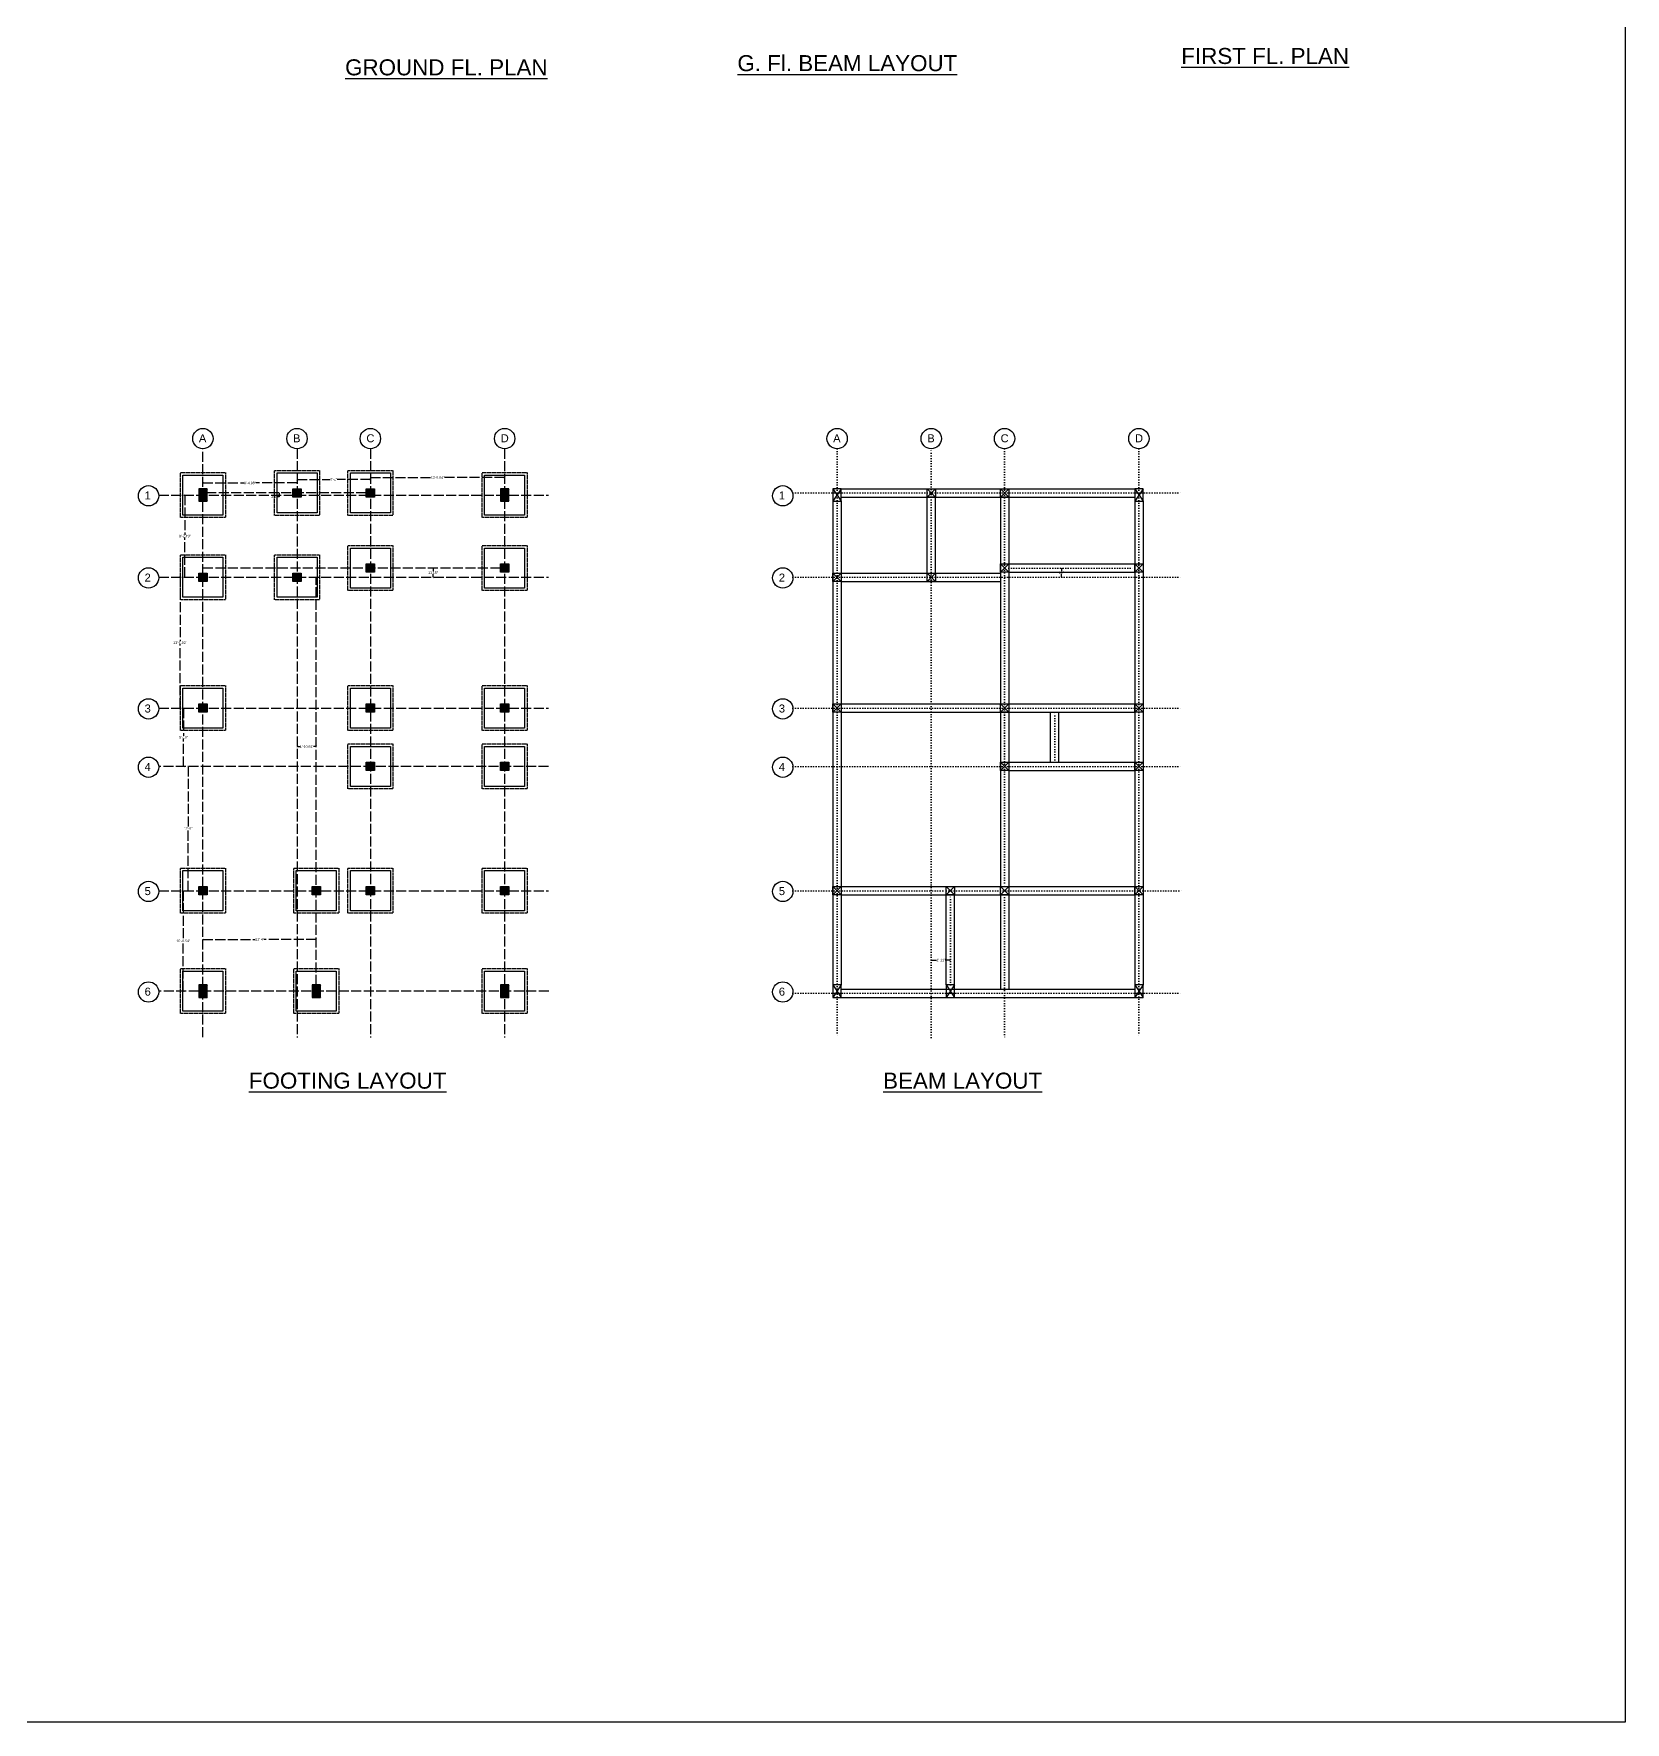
# Model space of a CAD drawing. Header units: inches. Extents: x -19338 to 11623, y -1285 to 3664.
# Drawn here: x 9714 to 11623, y -708 to 1317 of the extents above; entities that cross this region are included whole.
import ezdxf

# ---------------------------------------------------------------- set-up
doc = ezdxf.new("R2010")
doc.units = ezdxf.units.IN
doc.header["$MEASUREMENT"] = 0
doc.linetypes.add('ACAD_ISO02W100', pattern=[15, 12, -3])
doc.linetypes.add('ACAD_ISO07W100', pattern=[3, 0, -3])
doc.layers.get('0').update_dxf_attribs({"color": 18})
doc.layers.add('C', color=141, linetype='Continuous')
doc.layers.add('C1', color=10, linetype='Continuous')
doc.layers.add('Naming', color=50, linetype='Continuous', plot=False)
doc.styles.get("Standard").update_dxf_attribs({"font": 'arial.ttf'})
doc.dimstyles.get("Standard").update_dxf_attribs({"dimtxt": 3, "dimasz": 2, "dimexe": 0.18, "dimexo": 0.0625, "dimgap": 0.09, "dimtad": 0, "dimtih": 1, "dimtoh": 1, "dimdsep": 46, "dimlunit": 3, "dimtxsty": 'Standard', "dimblk": 'ARCHTICK', "dimcen": 0.09, "dimse1": 1, "dimse2": 1, "dimclrd": 2, "dimadec": 0, "dimazin": 0, "dimtfac": 1, "dimtofl": 0, "dimtmove": 0, "dimatfit": 3, "dimfxl": 1, "dimtolj": 1, "dimtzin": 0, "dimarcsym": 0})

# ---------------------------------------------------------------- blocks, each defined once
blk = doc.blocks.new('_ArchTick')
at = {"color": 0, "linetype": 'ByBlock', "const_width": 0.15}
blk.add_lwpolyline([(-0.5, -0.5), (0.5, 0.5)], dxfattribs=at)
blk = doc.blocks.new('*D41')
at = {"color": 2, "linetype": 'ACAD_ISO02W100', "lineweight": -2, "transparency": 16777216}
for p, q in [((10007.9, 762.1), (10005.9, 762.1)), ((10007.9, 766.6), (10007.9, 764.1)), ((10007.9, 764.1), (10007.9, 762.1))]:
    blk.add_line(p, q, dxfattribs=at)
at = {"layer": 'Defpoints', "color": 0, "linetype": 'ACAD_ISO02W100', "transparency": 16777216}
for p in [(10007.9, 766.6), (10007.9, 764.1), (10007.9, 764.1)]:
    blk.add_point(p, dxfattribs=at)
at = {"color": 2, "linetype": 'ACAD_ISO02W100', "lineweight": -2, "transparency": 16777216, "xscale": 2, "yscale": 2, "zscale": 2}
for p, rotation in [((10007.9, 766.6), 90), ((10007.9, 764.1), 270)]:
    blk.add_blockref('_ArchTick', p, dxfattribs=dict(at, rotation=rotation))
at = {"color": 0, "linetype": 'ACAD_ISO02W100', "transparency": 16777216, "insert": (10002.3, 762.1), "char_height": 3, "attachment_point": 5}
blk.add_mtext('\\A1;2.5"', dxfattribs=at)
blk = doc.blocks.new('*D42')
at = {"color": 2, "linetype": 'ACAD_ISO02W100', "lineweight": -2, "transparency": 16777216}
for p, q in [((10192.7, 676.6), (10192.7, 672.7)), ((10192.7, 665.5), (10192.7, 669.4))]:
    blk.add_line(p, q, dxfattribs=at)
at = {"layer": 'Defpoints', "color": 0, "linetype": 'ACAD_ISO02W100', "transparency": 16777216}
for p in [(10194.3, 676.6), (10192.7, 665.5), (10194.3, 665.5)]:
    blk.add_point(p, dxfattribs=at)
at = {"color": 2, "linetype": 'ACAD_ISO02W100', "lineweight": -2, "transparency": 16777216, "xscale": 2, "yscale": 2, "zscale": 2}
for p, rotation in [((10192.7, 676.6), 90), ((10192.7, 665.5), 270)]:
    blk.add_blockref('_ArchTick', p, dxfattribs=dict(at, rotation=rotation))
at = {"color": 0, "linetype": 'ACAD_ISO02W100', "transparency": 16777216, "insert": (10192.7, 671), "char_height": 3, "attachment_point": 5}
blk.add_mtext('\\A1;11.15"', dxfattribs=at)
blk = doc.blocks.new('*D43')
at = {"color": 2, "linetype": 'ACAD_ISO02W100', "lineweight": -2, "transparency": 16777216}
for p, q in [((9916.5, 231.2), (9979.4, 231.2)), ((10052.5, 231.2), (9989.6, 231.2))]:
    blk.add_line(p, q, dxfattribs=at)
at = {"layer": 'Defpoints', "color": 0, "linetype": 'ACAD_ISO02W100', "transparency": 16777216}
for p in [(9916.5, 228.7), (10052.5, 231.2), (10052.5, 228.7)]:
    blk.add_point(p, dxfattribs=at)
at = {"color": 2, "linetype": 'ACAD_ISO02W100', "lineweight": -2, "transparency": 16777216, "xscale": 2, "yscale": 2, "zscale": 2, "rotation": 180}
blk.add_blockref('_ArchTick', (9916.5, 231.2), dxfattribs=at)
at = {"color": 2, "linetype": 'ACAD_ISO02W100', "lineweight": -2, "transparency": 16777216, "xscale": 2, "yscale": 2, "zscale": 2}
blk.add_blockref('_ArchTick', (10052.5, 231.2), dxfattribs=at)
at = {"color": 0, "linetype": 'ACAD_ISO02W100', "transparency": 16777216, "insert": (9984.5, 231.2), "char_height": 3, "attachment_point": 5}
blk.add_mtext('\\A1;11\'-4"', dxfattribs=at)
blk = doc.blocks.new('*D44')
at = {"color": 2, "linetype": 'ACAD_ISO02W100', "lineweight": -2, "transparency": 16777216}
for p, q in [((9916.5, 778.6), (9966, 778.6)), ((10029.5, 778.6), (9980, 778.6))]:
    blk.add_line(p, q, dxfattribs=at)
at = {"layer": 'Defpoints', "color": 0, "linetype": 'ACAD_ISO02W100', "transparency": 16777216}
for p in [(9916.5, 778.1), (10029.5, 778.6), (10029.5, 778.2)]:
    blk.add_point(p, dxfattribs=at)
at = {"color": 2, "linetype": 'ACAD_ISO02W100', "lineweight": -2, "transparency": 16777216, "xscale": 2, "yscale": 2, "zscale": 2, "rotation": 180}
blk.add_blockref('_ArchTick', (9916.5, 778.6), dxfattribs=at)
at = {"color": 2, "linetype": 'ACAD_ISO02W100', "lineweight": -2, "transparency": 16777216, "xscale": 2, "yscale": 2, "zscale": 2}
blk.add_blockref('_ArchTick', (10029.5, 778.6), dxfattribs=at)
at = {"color": 0, "linetype": 'ACAD_ISO02W100', "transparency": 16777216, "insert": (9973, 778.6), "char_height": 3, "attachment_point": 5}
blk.add_mtext('\\A1;9\'-4.98"', dxfattribs=at)
blk = doc.blocks.new('*D45')
at = {"color": 2, "linetype": 'ACAD_ISO02W100', "lineweight": -2, "transparency": 16777216}
for p, q in [((10029.5, 782.7), (10069.4, 782.7)), ((10117.5, 782.7), (10077.6, 782.7))]:
    blk.add_line(p, q, dxfattribs=at)
at = {"layer": 'Defpoints', "color": 0, "linetype": 'ACAD_ISO02W100', "transparency": 16777216}
for p in [(10029.5, 792.1), (10117.5, 792.2), (10117.5, 782.7)]:
    blk.add_point(p, dxfattribs=at)
at = {"color": 2, "linetype": 'ACAD_ISO02W100', "lineweight": -2, "transparency": 16777216, "xscale": 2, "yscale": 2, "zscale": 2, "rotation": 180}
blk.add_blockref('_ArchTick', (10029.5, 782.7), dxfattribs=at)
at = {"color": 2, "linetype": 'ACAD_ISO02W100', "lineweight": -2, "transparency": 16777216, "xscale": 2, "yscale": 2, "zscale": 2}
blk.add_blockref('_ArchTick', (10117.5, 782.7), dxfattribs=at)
at = {"color": 0, "linetype": 'ACAD_ISO02W100', "transparency": 16777216, "insert": (10073.5, 782.7), "char_height": 3, "attachment_point": 5}
blk.add_mtext('\\A1;7\'-4"', dxfattribs=at)
blk = doc.blocks.new('*D46')
at = {"color": 2, "linetype": 'ACAD_ISO02W100', "lineweight": -2, "transparency": 16777216}
for p, q in [((9894.9, 764.1), (9894.9, 716.5)), ((9894.9, 665.6), (9894.9, 713.3))]:
    blk.add_line(p, q, dxfattribs=at)
at = {"layer": 'Defpoints', "color": 0, "linetype": 'ACAD_ISO02W100', "transparency": 16777216}
for p in [(9897.7, 764.1), (9894.9, 665.6), (9897.7, 665.6)]:
    blk.add_point(p, dxfattribs=at)
at = {"color": 2, "linetype": 'ACAD_ISO02W100', "lineweight": -2, "transparency": 16777216, "xscale": 2, "yscale": 2, "zscale": 2}
for p, rotation in [((9894.9, 764.1), 90), ((9894.9, 665.6), 270)]:
    blk.add_blockref('_ArchTick', p, dxfattribs=dict(at, rotation=rotation))
at = {"color": 0, "linetype": 'ACAD_ISO02W100', "transparency": 16777216, "insert": (9894.9, 714.9), "char_height": 3, "attachment_point": 5}
blk.add_mtext('\\A1;8\'-2.49"', dxfattribs=at)
blk = doc.blocks.new('*D47')
at = {"color": 2, "linetype": 'ACAD_ISO02W100', "lineweight": -2, "transparency": 16777216}
for p, q in [((9889.2, 665.6), (9889.2, 588.8)), ((9889.2, 508.6), (9889.2, 585.5))]:
    blk.add_line(p, q, dxfattribs=at)
at = {"layer": 'Defpoints', "color": 0, "linetype": 'ACAD_ISO02W100', "transparency": 16777216}
for p in [(9883.8, 665.6), (9878.1, 508.6), (9889.2, 508.6)]:
    blk.add_point(p, dxfattribs=at)
at = {"color": 2, "linetype": 'ACAD_ISO02W100', "lineweight": -2, "transparency": 16777216, "xscale": 2, "yscale": 2, "zscale": 2}
for p, rotation in [((9889.2, 665.6), 90), ((9889.2, 508.6), 270)]:
    blk.add_blockref('_ArchTick', p, dxfattribs=dict(at, rotation=rotation))
at = {"color": 0, "linetype": 'ACAD_ISO02W100', "transparency": 16777216, "insert": (9889.2, 587.1), "char_height": 3, "attachment_point": 5}
blk.add_mtext('\\A1;13\'-1.02"', dxfattribs=at)
blk = doc.blocks.new('*D48')
at = {"color": 2, "linetype": 'ACAD_ISO02W100', "lineweight": -2, "transparency": 16777216}
for p, q in [((9893.5, 508.6), (9893.5, 475.2)), ((9893.5, 438.6), (9893.5, 472))]:
    blk.add_line(p, q, dxfattribs=at)
at = {"layer": 'Defpoints', "color": 0, "linetype": 'ACAD_ISO02W100', "transparency": 16777216}
for p in [(9899.1, 508.6), (9893.5, 438.6), (9899.1, 438.6)]:
    blk.add_point(p, dxfattribs=at)
at = {"color": 2, "linetype": 'ACAD_ISO02W100', "lineweight": -2, "transparency": 16777216, "xscale": 2, "yscale": 2, "zscale": 2}
for p, rotation in [((9893.5, 508.6), 90), ((9893.5, 438.6), 270)]:
    blk.add_blockref('_ArchTick', p, dxfattribs=dict(at, rotation=rotation))
at = {"color": 0, "linetype": 'ACAD_ISO02W100', "transparency": 16777216, "insert": (9893.5, 473.6), "char_height": 3, "attachment_point": 5}
blk.add_mtext('\\A1;5\'-10"', dxfattribs=at)
blk = doc.blocks.new('*D49')
at = {"color": 2, "linetype": 'ACAD_ISO02W100', "lineweight": -2, "transparency": 16777216}
for p, q in [((9898.8, 438.6), (9898.8, 365.7)), ((9898.8, 289.6), (9898.8, 362.5))]:
    blk.add_line(p, q, dxfattribs=at)
at = {"layer": 'Defpoints', "color": 0, "linetype": 'ACAD_ISO02W100', "transparency": 16777216}
for p in [(9899.1, 438.6), (9898.8, 289.6), (9899.1, 289.6)]:
    blk.add_point(p, dxfattribs=at)
at = {"color": 2, "linetype": 'ACAD_ISO02W100', "lineweight": -2, "transparency": 16777216, "xscale": 2, "yscale": 2, "zscale": 2}
for p, rotation in [((9898.8, 438.6), 90), ((9898.8, 289.6), 270)]:
    blk.add_blockref('_ArchTick', p, dxfattribs=dict(at, rotation=rotation))
at = {"color": 0, "linetype": 'ACAD_ISO02W100', "transparency": 16777216, "insert": (9898.8, 364.1), "char_height": 3, "attachment_point": 5}
blk.add_mtext('\\A1;12\'-5"', dxfattribs=at)
blk = doc.blocks.new('*D50')
at = {"color": 2, "linetype": 'ACAD_ISO02W100', "lineweight": -2, "transparency": 16777216}
for p, q in [((9893.1, 289.6), (9893.1, 231)), ((9893.1, 169.1), (9893.1, 227.7))]:
    blk.add_line(p, q, dxfattribs=at)
at = {"layer": 'Defpoints', "color": 0, "linetype": 'ACAD_ISO02W100', "transparency": 16777216}
for p in [(9892.1, 289.6), (9892.3, 169.1), (9893.1, 169.1)]:
    blk.add_point(p, dxfattribs=at)
at = {"color": 2, "linetype": 'ACAD_ISO02W100', "lineweight": -2, "transparency": 16777216, "xscale": 2, "yscale": 2, "zscale": 2}
for p, rotation in [((9893.1, 289.6), 90), ((9893.1, 169.1), 270)]:
    blk.add_blockref('_ArchTick', p, dxfattribs=dict(at, rotation=rotation))
at = {"color": 0, "linetype": 'ACAD_ISO02W100', "transparency": 16777216, "insert": (9893.1, 229.4), "char_height": 3, "attachment_point": 5}
blk.add_mtext('\\A1;10\'-0.54"', dxfattribs=at)
blk = doc.blocks.new('*D51')
at = {"color": 2, "lineweight": -2, "transparency": 16777216}
for p, q in [((10029.9, 462.5), (10033.2, 462.5)), ((10052.5, 462.5), (10049.3, 462.5))]:
    blk.add_line(p, q, dxfattribs=at)
at = {"layer": 'Defpoints', "color": 0, "transparency": 16777216}
for p in [(10029.9, 466.9), (10052.5, 467), (10029.9, 462.5)]:
    blk.add_point(p, dxfattribs=at)
at = {"color": 2, "lineweight": -2, "transparency": 16777216, "xscale": 2, "yscale": 2, "zscale": 2, "rotation": 180}
blk.add_blockref('_ArchTick', (10029.9, 462.5), dxfattribs=at)
at = {"color": 2, "lineweight": -2, "transparency": 16777216, "xscale": 2, "yscale": 2, "zscale": 2}
blk.add_blockref('_ArchTick', (10052.5, 462.5), dxfattribs=at)
at = {"color": 0, "transparency": 16777216, "insert": (10041.2, 462.5), "char_height": 3, "attachment_point": 5}
blk.add_mtext('\\A1;1\'-10.61"', dxfattribs=at)
blk = doc.blocks.new('*D52')
at = {"color": 2, "linetype": 'ACAD_ISO02W100', "lineweight": -2, "transparency": 16777216}
for p, q in [((10117.5, 785.1), (10190, 785.1)), ((10278.5, 785.1), (10206, 785.1))]:
    blk.add_line(p, q, dxfattribs=at)
at = {"layer": 'Defpoints', "color": 0, "linetype": 'ACAD_ISO02W100', "transparency": 16777216}
for p in [(10117.5, 792.2), (10117.5, 785.1), (10278.5, 788.4)]:
    blk.add_point(p, dxfattribs=at)
at = {"color": 2, "linetype": 'ACAD_ISO02W100', "lineweight": -2, "transparency": 16777216, "xscale": 2, "yscale": 2, "zscale": 2, "rotation": 180}
blk.add_blockref('_ArchTick', (10117.5, 785.1), dxfattribs=at)
at = {"color": 2, "linetype": 'ACAD_ISO02W100', "lineweight": -2, "transparency": 16777216, "xscale": 2, "yscale": 2, "zscale": 2}
blk.add_blockref('_ArchTick', (10278.5, 785.1), dxfattribs=at)
at = {"color": 0, "linetype": 'ACAD_ISO02W100', "transparency": 16777216, "insert": (10198, 785.1), "char_height": 3, "attachment_point": 5}
blk.add_mtext('\\A1;13\'-5.04"', dxfattribs=at)
blk = doc.blocks.new('*D69')
at = {"color": 2, "lineweight": -2, "transparency": 16777216}
for p, q in [((10946.5, 676.6), (10946.5, 672.7)), ((10946.5, 665.6), (10946.5, 669.5))]:
    blk.add_line(p, q, dxfattribs=at)
at = {"layer": 'Defpoints', "color": 0, "transparency": 16777216}
for p in [(10939.4, 676.6), (10939.4, 665.6), (10946.5, 665.6)]:
    blk.add_point(p, dxfattribs=at)
at = {"color": 2, "lineweight": -2, "transparency": 16777216, "xscale": 2, "yscale": 2, "zscale": 2}
for p, rotation in [((10946.5, 676.6), 90), ((10946.5, 665.6), 270)]:
    blk.add_blockref('_ArchTick', p, dxfattribs=dict(at, rotation=rotation))
at = {"color": 0, "transparency": 16777216, "insert": (10946.5, 671.1), "char_height": 3, "attachment_point": 5}
blk.add_mtext('\\A1;11"', dxfattribs=at)
blk = doc.blocks.new('*D70')
at = {"color": 2, "lineweight": -2, "transparency": 16777216}
for p, q in [((10790.4, 206.4), (10796.8, 206.4)), ((10813.4, 206.4), (10807, 206.4))]:
    blk.add_line(p, q, dxfattribs=at)
at = {"layer": 'Defpoints', "color": 0, "transparency": 16777216}
for p in [(10790.4, 206.8), (10790.4, 206.4), (10813.4, 206.8)]:
    blk.add_point(p, dxfattribs=at)
at = {"color": 2, "lineweight": -2, "transparency": 16777216, "xscale": 2, "yscale": 2, "zscale": 2, "rotation": 180}
blk.add_blockref('_ArchTick', (10790.4, 206.4), dxfattribs=at)
at = {"color": 2, "lineweight": -2, "transparency": 16777216, "xscale": 2, "yscale": 2, "zscale": 2}
blk.add_blockref('_ArchTick', (10813.4, 206.4), dxfattribs=at)
at = {"color": 0, "transparency": 16777216, "insert": (10801.9, 206.4), "char_height": 3, "attachment_point": 5}
blk.add_mtext('\\A1;1\'-11"', dxfattribs=at)

msp = doc.modelspace()

# ---------------------------------------------------------------- hatches: boundary and pattern name
h = msp.add_hatch(color=1)
h.dxf.hatch_style = 1
h.paths.add_polyline_path([(10034.537, 771.617), (10024.537, 771.617), (10024.537, 761.617), (10034.537, 761.617)])
h = msp.add_hatch(color=1)
h.dxf.hatch_style = 1
h.paths.add_polyline_path([(10122.543, 771.623), (10112.543, 771.623), (10112.543, 761.623), (10122.543, 761.623)])
h = msp.add_hatch(color=1)
h.dxf.hatch_style = 1
h.paths.add_polyline_path([(9921.543, 670.623), (9911.543, 670.623), (9911.543, 660.623), (9921.543, 660.623)])
h = msp.add_hatch(color=1)
h.dxf.hatch_style = 1
h.paths.add_polyline_path([(10034.543, 670.623), (10024.543, 670.623), (10024.543, 660.623), (10034.543, 660.623)])
h = msp.add_hatch(color=1)
h.dxf.hatch_style = 1
h.paths.add_polyline_path([(10122.543, 681.623), (10112.543, 681.623), (10112.543, 671.623), (10122.543, 671.623)])
h = msp.add_hatch(color=1)
h.dxf.hatch_style = 1
h.paths.add_polyline_path([(10283.543, 681.623), (10273.543, 681.623), (10273.543, 671.623), (10283.543, 671.623)])
h = msp.add_hatch(color=1)
h.dxf.hatch_style = 1
h.paths.add_polyline_path([(9921.543, 513.623), (9911.543, 513.623), (9911.543, 503.623), (9921.543, 503.623)])
h = msp.add_hatch(color=1)
h.dxf.hatch_style = 1
h.paths.add_polyline_path([(10122.543, 513.623), (10112.543, 513.623), (10112.543, 503.623), (10122.543, 503.623)])
h = msp.add_hatch(color=1)
h.dxf.hatch_style = 1
h.paths.add_polyline_path([(10283.543, 513.623), (10273.543, 513.623), (10273.543, 503.623), (10283.543, 503.623)])
h = msp.add_hatch(color=1)
h.dxf.hatch_style = 1
h.paths.add_polyline_path([(10122.543, 443.623), (10112.543, 443.623), (10112.543, 433.623), (10122.543, 433.623)])
h = msp.add_hatch(color=1)
h.dxf.hatch_style = 1
h.paths.add_polyline_path([(10283.543, 443.623), (10273.543, 443.623), (10273.543, 433.623), (10283.543, 433.623)])
h = msp.add_hatch(color=1)
h.dxf.hatch_style = 1
h.paths.add_polyline_path([(9921.543, 294.623), (9911.543, 294.623), (9911.543, 284.623), (9921.543, 284.623)])
h = msp.add_hatch(color=1)
h.dxf.hatch_style = 1
h.paths.add_polyline_path([(10057.543, 294.623), (10047.543, 294.623), (10047.543, 284.623), (10057.543, 284.623)])
h = msp.add_hatch(color=1)
h.dxf.hatch_style = 1
h.paths.add_polyline_path([(10122.543, 294.623), (10112.543, 294.623), (10112.543, 284.623), (10122.543, 284.623)])
h = msp.add_hatch(color=1)
h.dxf.hatch_style = 1
h.paths.add_polyline_path([(10283.543, 294.623), (10273.543, 294.623), (10273.543, 284.623), (10283.543, 284.623)])
at = {"layer": 'C'}
h = msp.add_hatch(color=256, dxfattribs=at)
h.dxf.hatch_style = 1
h.paths.add_polyline_path([(9921.543, 771.623), (9911.543, 771.623), (9911.543, 756.623), (9921.543, 756.623)])
h = msp.add_hatch(color=256, dxfattribs=at)
h.dxf.hatch_style = 1
h.paths.add_polyline_path([(10283.543, 771.623), (10273.543, 771.623), (10273.543, 756.623), (10283.543, 756.623)])
h = msp.add_hatch(color=256, dxfattribs=at)
h.dxf.hatch_style = 1
h.paths.add_polyline_path([(9921.543, 176.623), (9911.543, 176.623), (9911.543, 161.623), (9921.543, 161.623)])
h = msp.add_hatch(color=256, dxfattribs=at)
h.dxf.hatch_style = 1
h.paths.add_polyline_path([(10057.543, 176.623), (10047.543, 176.623), (10047.543, 161.623), (10057.543, 161.623)])
h = msp.add_hatch(color=256, dxfattribs=at)
h.dxf.hatch_style = 1
h.paths.add_polyline_path([(10283.543, 176.623), (10273.543, 176.623), (10273.543, 161.623), (10283.543, 161.623)])

# ---------------------------------------------------------------- linework, layer by layer
at = {"linetype": 'ACAD_ISO02W100'}
for p, q in [((9916.543, 114.093), (9916.543, 819.623)), ((10029.537, 819.617), (10029.537, 113.617)), ((10117.543, 819.623), (10117.543, 113.623)), ((10278.543, 819.623), (10278.543, 113.623)), ((9863.543, 764.123), (10331.23, 764.123)), ((10112.543, 766.623), (9921.543, 766.623)), ((10273.543, 676.623), (9916.543, 676.623)), ((9863.578, 665.623), (10331.23, 665.623)), ((10052.543, 176.623), (10052.543, 665.552)), ((9863.543, 508.623), (10331.23, 508.623)), ((10331.23, 438.623), (9863.543, 438.623)), ((9863.543, 289.623), (10331.23, 289.623)), ((10331.543, 169.123), (9863.543, 169.123))]:
    msp.add_line(p, q, dxfattribs=at)
at = {"color": 1, "linetype": 'ACAD_ISO07W100'}
for p, q in [((10677.386, 819.623), (10677.386, 113.623)), ((10790.386, 113.623), (10790.386, 819.623)), ((10878.386, 819.623), (10878.386, 433.623)), ((11039.386, 819.623), (11039.386, 113.623)), ((10624.386, 766.623), (11092.386, 766.623)), ((10883.386, 676.623), (11034.386, 676.623)), ((10624.389, 665.623), (11092.386, 665.623)), ((10624.386, 508.623), (11092.386, 508.623)), ((10878.386, 503.623), (10878.386, 294.623)), ((10938.386, 443.623), (10938.386, 503.623)), ((10624.386, 438.623), (11092.386, 438.623)), ((10624.386, 289.623), (10808.386, 289.623)), ((10808.386, 289.623), (11092.386, 289.623)), ((10813.386, 176.623), (10813.386, 284.623)), ((10878.386, 284.623), (10878.386, 113.623)), ((10624.386, 166.623), (11092.386, 166.623))]:
    msp.add_line(p, q, dxfattribs=at)
for p, q in [((10682.386, 771.623), (11034.386, 771.623)), ((10672.386, 756.623), (10672.386, 176.623)), ((10682.386, 761.623), (11034.386, 761.623)), ((10682.386, 756.623), (10682.386, 176.623)), ((10785.386, 670.623), (10785.386, 761.623)), ((10795.386, 670.623), (10795.386, 761.623)), ((10873.386, 761.623), (10873.386, 513.623)), ((10883.386, 761.623), (10883.386, 513.623)), ((11034.386, 756.623), (11034.386, 176.623)), ((11044.386, 756.623), (11044.386, 176.623)), ((10682.386, 670.623), (10873.386, 670.623)), ((10883.386, 681.623), (11034.386, 681.623)), ((10883.386, 671.623), (11034.386, 671.623)), ((10682.386, 660.623), (10873.386, 660.623)), ((10682.386, 513.623), (11034.386, 513.623)), ((10682.386, 503.623), (11034.386, 503.623)), ((10873.386, 503.623), (10873.386, 294.623)), ((10883.386, 503.623), (10883.386, 294.623)), ((10933.386, 443.623), (10933.386, 503.623)), ((10943.386, 443.623), (10943.386, 503.623)), ((10883.386, 443.623), (11034.386, 443.623)), ((10883.386, 433.623), (11034.386, 433.623)), ((10682.386, 294.623), (10808.386, 294.623)), ((10682.386, 284.623), (10808.386, 284.623)), ((10808.386, 294.623), (11034.386, 294.623)), ((10808.386, 176.623), (10808.386, 284.623)), ((10808.386, 284.623), (11034.386, 284.623)), ((10818.386, 176.623), (10818.386, 284.623)), ((10873.386, 284.623), (10873.386, 171.623)), ((10883.386, 284.623), (10883.386, 171.623)), ((10682.386, 171.623), (11034.386, 171.623)), ((10682.386, 161.623), (11034.386, 161.623))]:
    msp.add_line(p, q)
for points in [[(6768.035, 3249.818), (11622.854, 3249.818), (11622.854, -707.747), (6768.035, -707.747)], [(10005.537, 790.617), (10053.537, 790.617), (10053.537, 742.617), (10005.537, 742.617)], [(10093.543, 790.623), (10141.543, 790.623), (10141.543, 742.623), (10093.543, 742.623)], [(9892.543, 788.123), (9940.543, 788.123), (9940.543, 740.123), (9892.543, 740.123)], [(10254.543, 788.123), (10302.543, 788.123), (10302.543, 740.123), (10254.543, 740.123)], [(9892.543, 689.623), (9940.543, 689.623), (9940.543, 641.623), (9892.543, 641.623)], [(10005.543, 689.623), (10053.543, 689.623), (10053.543, 641.623), (10005.543, 641.623)], [(10093.543, 700.623), (10141.543, 700.623), (10141.543, 652.623), (10093.543, 652.623)], [(10254.543, 700.623), (10302.543, 700.623), (10302.543, 652.623), (10254.543, 652.623)], [(9892.543, 532.623), (9940.543, 532.623), (9940.543, 484.623), (9892.543, 484.623)], [(10093.543, 532.623), (10141.543, 532.623), (10141.543, 484.623), (10093.543, 484.623)], [(10254.543, 532.623), (10302.543, 532.623), (10302.543, 484.623), (10254.543, 484.623)], [(10093.543, 462.623), (10141.543, 462.623), (10141.543, 414.623), (10093.543, 414.623)], [(10254.543, 462.623), (10302.543, 462.623), (10302.543, 414.623), (10254.543, 414.623)], [(9892.543, 313.623), (9940.543, 313.623), (9940.543, 265.623), (9892.543, 265.623)], [(10028.543, 313.623), (10076.543, 313.623), (10076.543, 265.623), (10028.543, 265.623)], [(10093.543, 313.623), (10141.543, 313.623), (10141.543, 265.623), (10093.543, 265.623)], [(10254.543, 313.623), (10302.543, 313.623), (10302.543, 265.623), (10254.543, 265.623)], [(9892.543, 193.123), (9940.543, 193.123), (9940.543, 145.123), (9892.543, 145.123)], [(10028.543, 193.123), (10076.543, 193.123), (10076.543, 145.123), (10028.543, 145.123)], [(10254.543, 193.123), (10302.543, 193.123), (10302.543, 145.123), (10254.543, 145.123)]]:
    msp.add_lwpolyline(points, close=True)
at = {"color": 40, "linetype": 'ACAD_ISO02W100', "ltscale": 0.2, "true_color": 0xf8d731}
for points in [[(9889.543, 791.123), (9943.543, 791.123), (9943.543, 737.123), (9889.543, 737.123)], [(10002.537, 793.617), (10056.537, 793.617), (10056.537, 739.617), (10002.537, 739.617)], [(10090.543, 793.623), (10144.543, 793.623), (10144.543, 739.623), (10090.543, 739.623)], [(10251.543, 791.123), (10305.543, 791.123), (10305.543, 737.123), (10251.543, 737.123)], [(9889.543, 692.623), (9943.543, 692.623), (9943.543, 638.623), (9889.543, 638.623)], [(10002.543, 692.623), (10056.543, 692.623), (10056.543, 638.623), (10002.543, 638.623)], [(10090.543, 703.623), (10144.543, 703.623), (10144.543, 649.623), (10090.543, 649.623)], [(10251.543, 703.623), (10305.543, 703.623), (10305.543, 649.623), (10251.543, 649.623)], [(9889.543, 535.623), (9943.543, 535.623), (9943.543, 481.623), (9889.543, 481.623)], [(10090.543, 535.623), (10144.543, 535.623), (10144.543, 481.623), (10090.543, 481.623)], [(10251.543, 535.623), (10305.543, 535.623), (10305.543, 481.623), (10251.543, 481.623)], [(10090.543, 465.623), (10144.543, 465.623), (10144.543, 411.623), (10090.543, 411.623)], [(10251.543, 465.623), (10305.543, 465.623), (10305.543, 411.623), (10251.543, 411.623)], [(9889.543, 316.623), (9943.543, 316.623), (9943.543, 262.623), (9889.543, 262.623)], [(10025.543, 316.623), (10079.543, 316.623), (10079.543, 262.623), (10025.543, 262.623)], [(10090.543, 316.623), (10144.543, 316.623), (10144.543, 262.623), (10090.543, 262.623)], [(10251.543, 316.623), (10305.543, 316.623), (10305.543, 262.623), (10251.543, 262.623)], [(9889.543, 196.123), (9943.543, 196.123), (9943.543, 142.123), (9889.543, 142.123)], [(10025.543, 196.123), (10079.543, 196.123), (10079.543, 142.123), (10025.543, 142.123)], [(10251.543, 196.123), (10305.543, 196.123), (10305.543, 142.123), (10251.543, 142.123)]]:
    msp.add_lwpolyline(points, close=True, dxfattribs=at)
for centre in [(9916.543, 831.816), (10029.466, 831.816), (10117.466, 831.816), (10278.577, 831.816), (10677.386, 831.816), (10790.309, 831.816), (10878.309, 831.816), (11039.42, 831.816), (9851.385, 763.207), (10612.228, 763.207), (9851.385, 664.738), (10612.228, 664.738), (9851.385, 507.707), (10612.228, 507.707), (9851.385, 437.707), (10612.228, 437.707), (9851.385, 288.707), (10612.228, 288.707), (9851.385, 168.13), (10612.228, 168.13)]:
    msp.add_circle(centre, 12.193)
at = {"layer": 'C'}
for p, q in [((9921.543, 771.623), (9911.543, 756.623)), ((9911.543, 771.623), (9921.543, 756.623)), ((10283.543, 771.623), (10273.543, 756.623)), ((10273.543, 771.623), (10283.543, 756.623)), ((10682.386, 771.623), (10672.386, 756.623)), ((10672.386, 771.623), (10682.386, 756.623)), ((11044.386, 771.623), (11034.386, 756.623)), ((11034.386, 771.623), (11044.386, 756.623)), ((9921.543, 176.623), (9911.543, 161.623)), ((9911.543, 176.623), (9921.543, 161.623)), ((10057.543, 176.623), (10047.543, 161.623)), ((10047.543, 176.623), (10057.543, 161.623)), ((10283.543, 176.623), (10273.543, 161.623)), ((10273.543, 176.623), (10283.543, 161.623)), ((10682.386, 176.623), (10672.386, 161.623)), ((10672.386, 176.623), (10682.386, 161.623)), ((10818.386, 176.623), (10808.386, 161.623)), ((10808.386, 176.623), (10818.386, 161.623)), ((11044.386, 176.623), (11034.386, 161.623)), ((11034.386, 176.623), (11044.386, 161.623))]:
    msp.add_line(p, q, dxfattribs=at)
for points in [[(9911.543, 756.623), (9921.543, 756.623), (9921.543, 771.623), (9911.543, 771.623)], [(9911.543, 756.623), (9921.543, 756.623), (9921.543, 771.623), (9911.543, 771.623)], [(10273.543, 756.623), (10283.543, 756.623), (10283.543, 771.623), (10273.543, 771.623)], [(10273.543, 756.623), (10283.543, 756.623), (10283.543, 771.623), (10273.543, 771.623)], [(10672.386, 756.623), (10682.386, 756.623), (10682.386, 771.623), (10672.386, 771.623)], [(11034.386, 756.623), (11044.386, 756.623), (11044.386, 771.623), (11034.386, 771.623)], [(9911.543, 161.623), (9921.543, 161.623), (9921.543, 176.623), (9911.543, 176.623)], [(9911.543, 161.623), (9921.543, 161.623), (9921.543, 176.623), (9911.543, 176.623)], [(10047.543, 161.623), (10057.543, 161.623), (10057.543, 176.623), (10047.543, 176.623)], [(10047.543, 161.623), (10057.543, 161.623), (10057.543, 176.623), (10047.543, 176.623)], [(10273.543, 161.623), (10283.543, 161.623), (10283.543, 176.623), (10273.543, 176.623)], [(10273.543, 161.623), (10283.543, 161.623), (10283.543, 176.623), (10273.543, 176.623)], [(10672.386, 161.623), (10682.386, 161.623), (10682.386, 176.623), (10672.386, 176.623)], [(10808.386, 161.623), (10818.386, 161.623), (10818.386, 176.623), (10808.386, 176.623)], [(11034.386, 161.623), (11044.386, 161.623), (11044.386, 176.623), (11034.386, 176.623)]]:
    msp.add_lwpolyline(points, close=True, dxfattribs=at)
at = {"layer": 'C1'}
for p, q in [((10024.543, 771.623), (10034.543, 761.623)), ((10034.543, 771.623), (10024.543, 761.623)), ((10112.543, 771.623), (10122.543, 761.623)), ((10122.543, 771.623), (10112.543, 761.623)), ((10785.386, 771.623), (10795.386, 761.623)), ((10795.386, 771.623), (10785.386, 761.623)), ((10873.386, 771.623), (10883.386, 761.623)), ((10883.386, 771.623), (10873.386, 761.623)), ((9911.543, 670.623), (9921.543, 660.623)), ((9921.543, 670.623), (9911.543, 660.623)), ((10024.543, 670.623), (10034.543, 660.623)), ((10034.543, 670.623), (10024.543, 660.623)), ((10112.543, 681.623), (10122.543, 671.623)), ((10122.543, 681.623), (10112.543, 671.623)), ((10273.543, 681.623), (10283.543, 671.623)), ((10283.543, 681.623), (10273.543, 671.623)), ((10672.386, 670.623), (10682.386, 660.623)), ((10682.386, 670.623), (10672.386, 660.623)), ((10785.386, 670.623), (10795.386, 660.623)), ((10795.386, 670.623), (10785.386, 660.623)), ((10873.386, 681.623), (10883.386, 671.623)), ((10883.386, 681.623), (10873.386, 671.623)), ((11034.386, 681.623), (11044.386, 671.623)), ((11044.386, 681.623), (11034.386, 671.623)), ((9911.543, 513.623), (9921.543, 503.623)), ((9921.543, 513.623), (9911.543, 503.623)), ((10112.543, 513.623), (10122.543, 503.623)), ((10122.543, 513.623), (10112.543, 503.623)), ((10273.543, 513.623), (10283.543, 503.623)), ((10283.543, 513.623), (10273.543, 503.623)), ((10672.386, 513.623), (10682.386, 503.623)), ((10682.386, 513.623), (10672.386, 503.623)), ((10873.386, 513.623), (10883.386, 503.623)), ((10883.386, 513.623), (10873.386, 503.623)), ((11034.386, 513.623), (11044.386, 503.623)), ((11044.386, 513.623), (11034.386, 503.623)), ((10112.543, 443.623), (10122.543, 433.623)), ((10122.543, 443.623), (10112.543, 433.623)), ((10273.543, 443.623), (10283.543, 433.623)), ((10283.543, 443.623), (10273.543, 433.623)), ((10873.386, 443.623), (10883.386, 433.623)), ((10883.386, 443.623), (10873.386, 433.623)), ((11034.386, 443.623), (11044.386, 433.623)), ((11044.386, 443.623), (11034.386, 433.623)), ((9911.543, 294.623), (9921.543, 284.623)), ((9921.543, 294.623), (9911.543, 284.623)), ((10047.543, 294.623), (10057.543, 284.623)), ((10057.543, 294.623), (10047.543, 284.623)), ((10112.543, 294.623), (10122.543, 284.623)), ((10122.543, 294.623), (10112.543, 284.623)), ((10273.543, 294.623), (10283.543, 284.623)), ((10283.543, 294.623), (10273.543, 284.623)), ((10672.386, 294.623), (10682.386, 284.623)), ((10682.386, 294.623), (10672.386, 284.623)), ((10808.386, 294.623), (10818.386, 284.623)), ((10818.386, 294.623), (10808.386, 284.623)), ((10873.386, 294.623), (10883.386, 284.623)), ((10883.386, 294.623), (10873.386, 284.623)), ((11034.386, 294.623), (11044.386, 284.623)), ((11044.386, 294.623), (11034.386, 284.623)), ((9921.543, 176.623), (9911.543, 161.623)), ((9911.543, 176.623), (9921.543, 161.623)), ((10057.543, 176.623), (10047.543, 161.623)), ((10047.543, 176.623), (10057.543, 161.623)), ((10682.386, 176.623), (10672.386, 161.623)), ((10672.386, 176.623), (10682.386, 161.623)), ((10818.386, 176.623), (10808.386, 161.623)), ((10808.386, 176.623), (10818.386, 161.623))]:
    msp.add_line(p, q, dxfattribs=at)
for points in [[(10034.537, 761.617), (10024.537, 761.617), (10024.537, 771.617), (10034.537, 771.617)], [(10034.543, 761.623), (10024.543, 761.623), (10024.543, 771.623), (10034.543, 771.623)], [(10122.543, 761.623), (10112.543, 761.623), (10112.543, 771.623), (10122.543, 771.623)], [(10122.543, 761.623), (10112.543, 761.623), (10112.543, 771.623), (10122.543, 771.623)], [(10795.386, 761.623), (10785.386, 761.623), (10785.386, 771.623), (10795.386, 771.623)], [(10883.386, 761.623), (10873.386, 761.623), (10873.386, 771.623), (10883.386, 771.623)], [(9921.543, 660.623), (9911.543, 660.623), (9911.543, 670.623), (9921.543, 670.623)], [(9921.543, 660.623), (9911.543, 660.623), (9911.543, 670.623), (9921.543, 670.623)], [(10034.543, 660.623), (10024.543, 660.623), (10024.543, 670.623), (10034.543, 670.623)], [(10034.543, 660.623), (10024.543, 660.623), (10024.543, 670.623), (10034.543, 670.623)], [(10122.543, 671.623), (10112.543, 671.623), (10112.543, 681.623), (10122.543, 681.623)], [(10122.543, 671.623), (10112.543, 671.623), (10112.543, 681.623), (10122.543, 681.623)], [(10283.543, 671.623), (10273.543, 671.623), (10273.543, 681.623), (10283.543, 681.623)], [(10283.543, 671.623), (10273.543, 671.623), (10273.543, 681.623), (10283.543, 681.623)], [(10682.386, 660.623), (10672.386, 660.623), (10672.386, 670.623), (10682.386, 670.623)], [(10795.386, 660.623), (10785.386, 660.623), (10785.386, 670.623), (10795.386, 670.623)], [(10883.386, 671.623), (10873.386, 671.623), (10873.386, 681.623), (10883.386, 681.623)], [(11044.386, 671.623), (11034.386, 671.623), (11034.386, 681.623), (11044.386, 681.623)], [(9921.543, 503.623), (9911.543, 503.623), (9911.543, 513.623), (9921.543, 513.623)], [(9921.543, 503.623), (9911.543, 503.623), (9911.543, 513.623), (9921.543, 513.623)], [(10122.543, 503.623), (10112.543, 503.623), (10112.543, 513.623), (10122.543, 513.623)], [(10122.543, 503.623), (10112.543, 503.623), (10112.543, 513.623), (10122.543, 513.623)], [(10283.543, 503.623), (10273.543, 503.623), (10273.543, 513.623), (10283.543, 513.623)], [(10283.543, 503.623), (10273.543, 503.623), (10273.543, 513.623), (10283.543, 513.623)], [(10682.386, 503.623), (10672.386, 503.623), (10672.386, 513.623), (10682.386, 513.623)], [(10883.386, 503.623), (10873.386, 503.623), (10873.386, 513.623), (10883.386, 513.623)], [(11044.386, 503.623), (11034.386, 503.623), (11034.386, 513.623), (11044.386, 513.623)], [(10122.543, 433.623), (10112.543, 433.623), (10112.543, 443.623), (10122.543, 443.623)], [(10122.543, 433.623), (10112.543, 433.623), (10112.543, 443.623), (10122.543, 443.623)], [(10283.543, 433.623), (10273.543, 433.623), (10273.543, 443.623), (10283.543, 443.623)], [(10283.543, 433.623), (10273.543, 433.623), (10273.543, 443.623), (10283.543, 443.623)], [(10883.386, 433.623), (10873.386, 433.623), (10873.386, 443.623), (10883.386, 443.623)], [(11044.386, 433.623), (11034.386, 433.623), (11034.386, 443.623), (11044.386, 443.623)], [(9921.543, 284.623), (9911.543, 284.623), (9911.543, 294.623), (9921.543, 294.623)], [(9921.543, 284.623), (9911.543, 284.623), (9911.543, 294.623), (9921.543, 294.623)], [(10057.543, 284.623), (10047.543, 284.623), (10047.543, 294.623), (10057.543, 294.623)], [(10057.543, 284.623), (10047.543, 284.623), (10047.543, 294.623), (10057.543, 294.623)], [(10122.543, 284.623), (10112.543, 284.623), (10112.543, 294.623), (10122.543, 294.623)], [(10122.543, 284.623), (10112.543, 284.623), (10112.543, 294.623), (10122.543, 294.623)], [(10283.543, 284.623), (10273.543, 284.623), (10273.543, 294.623), (10283.543, 294.623)], [(10283.543, 284.623), (10273.543, 284.623), (10273.543, 294.623), (10283.543, 294.623)], [(10682.386, 284.623), (10672.386, 284.623), (10672.386, 294.623), (10682.386, 294.623)], [(10818.386, 284.623), (10808.386, 284.623), (10808.386, 294.623), (10818.386, 294.623)], [(10883.386, 284.623), (10873.386, 284.623), (10873.386, 294.623), (10883.386, 294.623)], [(11044.386, 284.623), (11034.386, 284.623), (11034.386, 294.623), (11044.386, 294.623)], [(9911.543, 161.623), (9921.543, 161.623), (9921.543, 176.623), (9911.543, 176.623)], [(10047.543, 161.623), (10057.543, 161.623), (10057.543, 176.623), (10047.543, 176.623)], [(10672.386, 161.623), (10682.386, 161.623), (10682.386, 176.623), (10672.386, 176.623)], [(10808.386, 161.623), (10818.386, 161.623), (10818.386, 176.623), (10808.386, 176.623)]]:
    msp.add_lwpolyline(points, close=True, dxfattribs=at)

# ---------------------------------------------------------------- texts
at = {"char_height": 9.6, "attachment_point": 1}
for s, insert in [('A', (9911.789, 837.025)), ('B', (10024.712, 837.025)), ('C', (10112.712, 837.025)), ('D', (10273.824, 837.025)), ('A', (10672.632, 837.025)), ('B', (10785.555, 837.025)), ('C', (10873.555, 837.025)), ('D', (11034.666, 837.025)), ('1', (9846.631, 768.416)), ('1', (10607.474, 768.416)), ('2', (9846.631, 669.947)), ('2', (10607.474, 669.947)), ('3', (9846.631, 512.916)), ('3', (10607.474, 512.916)), ('4', (9846.631, 442.916)), ('4', (10607.474, 442.916)), ('5', (9846.631, 293.916)), ('5', (10607.474, 293.916)), ('6', (9846.631, 173.338)), ('6', (10607.474, 173.338))]:
    msp.add_mtext_dynamic_manual_height_columns(s, width=5318.3102, gutter_width=80, heights=[0], dxfattribs=dict(at, insert=insert))
at = {"layer": 'Naming', "char_height": 19.2, "attachment_point": 1}
for s, insert in [('{\\LFIRST FL. PLAN}', (11090.335, 1300.353)), ('{\\LGROUND FL. PLAN}', (10087.179, 1286.738)), ('{\\LG. Fl. BEAM LAYOUT}', (10557.78, 1291.753)), ('{\\LFOOTING LAYOUT}', (9971.746, 71.373)), ('{\\LBEAM LAYOUT}', (10732.589, 71.373))]:
    msp.add_mtext_dynamic_manual_height_columns(s, width=6381.97224, gutter_width=96, heights=[0], dxfattribs=dict(at, insert=insert))

# ---------------------------------------------------------------- dimensions: what is measured, and where the dimension line sits
at = {"linetype": 'ACAD_ISO02W100'}
for base, p1, p2, picture, middle in [((10117.503, 782.725), (10029.503, 792.093), (10117.503, 792.211), '*D45', (10073.503, 782.725)), ((10117.503, 785.112), (10278.543, 788.399), (10117.503, 792.211), '*D52', (10198.023, 785.112)), ((10029.521, 778.56), (9916.543, 778.071), (10029.521, 778.223), '*D44', (9973.032, 778.56)), ((10052.543, 231.207), (9916.543, 228.731), (10052.543, 228.731), '*D43', (9984.543, 231.207))]:
    dim = msp.add_linear_dim(base=base, p1=p1, p2=p2, dimstyle='Standard', dxfattribs=at)
    dim.commit()
    dim.dimension.update_dxf_attribs({"geometry": picture, "text_midpoint": middle})
for base, p1, p2, picture, middle in [((9894.893, 665.636), (9897.718, 764.123), (9897.665, 665.636), '*D46', (9894.893, 714.88)), ((10007.895, 764.123), (10007.895, 766.623), (10007.895, 764.123), '*D41', (10002.308, 762.123)), ((10192.747, 665.476), (10194.282, 676.623), (10194.276, 665.476), '*D42', (10192.747, 671.049)), ((9889.156, 508.623), (9883.811, 665.644), (9878.149, 508.623), '*D47', (9889.156, 587.133)), ((9893.513, 438.623), (9899.052, 508.623), (9899.052, 438.623), '*D48', (9893.513, 473.623)), ((9898.807, 289.623), (9899.052, 438.623), (9899.052, 289.623), '*D49', (9898.807, 364.123)), ((9893.071, 169.084), (9892.124, 289.623), (9892.285, 169.084), '*D50', (9893.071, 229.354))]:
    dim = msp.add_linear_dim(base=base, p1=p1, p2=p2, angle=90, dimstyle='Standard', dxfattribs=at)
    dim.commit()
    dim.dimension.update_dxf_attribs({"geometry": picture, "text_midpoint": middle})
dim = msp.add_linear_dim(base=(10946.451, 665.623), p1=(10939.395, 676.623), p2=(10939.395, 665.623), angle=90, dimstyle='Standard')
dim.commit()
dim.dimension.update_dxf_attribs({"geometry": '*D69', "text_midpoint": (10946.451, 671.123)})
for base, p1, p2, picture, middle in [((10029.937, 462.52), (10052.543, 466.952), (10029.937, 466.922), '*D51', (10041.24, 462.52)), ((10790.386, 206.368), (10813.386, 206.759), (10790.386, 206.759), '*D70', (10801.886, 206.368))]:
    dim = msp.add_linear_dim(base=base, p1=p1, p2=p2, dimstyle='Standard')
    dim.commit()
    dim.dimension.update_dxf_attribs({"geometry": picture, "text_midpoint": middle})

doc.saveas('drawing.dxf')
